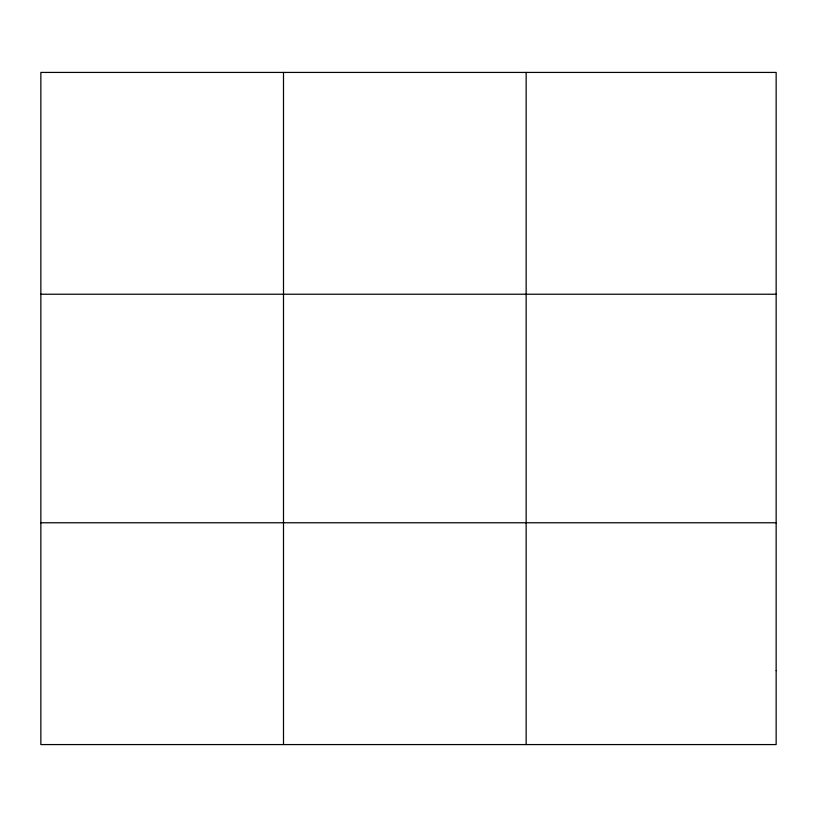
<?xml version="1.0" encoding="UTF-8"?>
<svg xmlns="http://www.w3.org/2000/svg" width="817" height="817" viewBox="0 0 817 817"><rect width="100%" height="100%" fill="white"/><g stroke="black" fill="none" stroke-linecap="round" stroke-linejoin="round"><path stroke-width="1.23" d="M283.499 744.573L283.499 72.427M526.148 744.573L526.148 72.427M40.85 294.232L776.15 294.232M40.85 522.768L776.15 522.768M776.15 670.634L776.15 744.573L40.85 744.573L40.85 72.427L776.15 72.427L776.15 670.634"/></g></svg>
